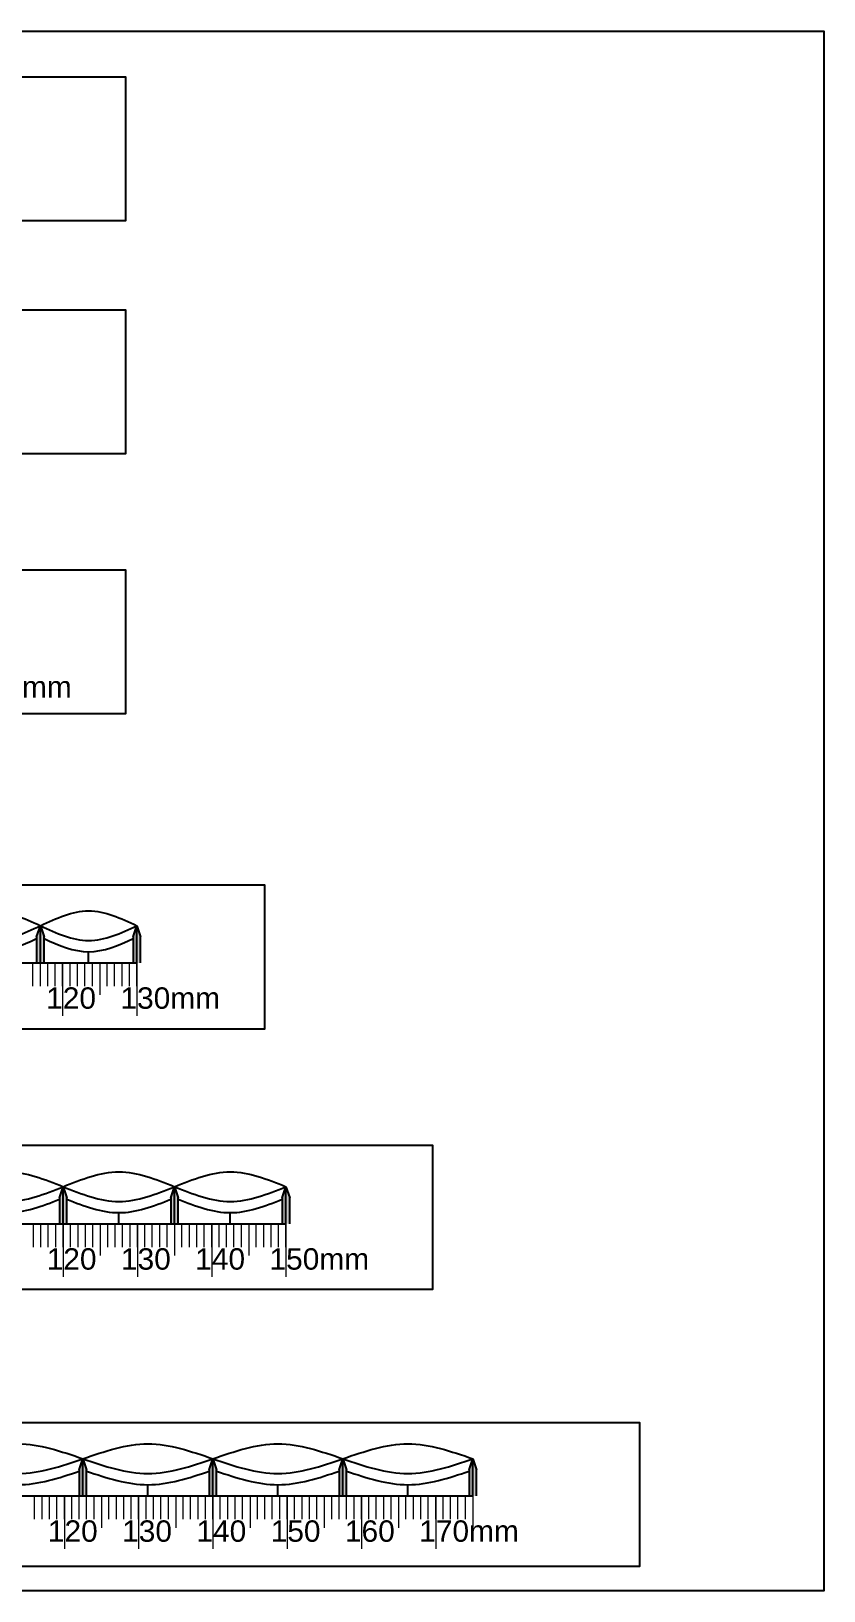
# Model space of a CAD drawing. Header units: millimetres. Extents: x 10828 to 12582, y 10200 to 11457.
# Drawn here: x 12475.2 to 12581.9, y 11022.1 to 11232.1 of the extents above; entities that cross this region are included whole.
import ezdxf

# ---------------------------------------------------------------- set-up
doc = ezdxf.new("R2010")
doc.units = ezdxf.units.MM
doc.layers.add('BTONG', color=250, linetype='Continuous', lineweight=30)
doc.layers.add('VATLIEU', color=250, linetype='Continuous', lineweight=5)
doc.layers.add('GHICHU', color=7, linetype='Continuous')
doc.styles.add('VN-DIM', font='')
doc.styles.get('VN-DIM').set_extended_font_data('VNI-Helve')

msp = doc.modelspace()

# ---------------------------------------------------------------- hatches: boundary and pattern name
h = msp.add_hatch(color=3)
h.dxf.hatch_style = 1
h.paths.add_polyline_path([(12489.91, 11110.18), (12489.41, 11111.68), (12489.41, 11106.68), (12489.91, 11106.68)])
h.paths.add_polyline_path([(12489.41, 11111.68), (12488.91, 11110.18), (12488.91, 11106.68), (12489.41, 11106.68)])
h.paths.add_polyline_path([(12476.41, 11111.68), (12475.91, 11110.18), (12475.91, 11106.68), (12476.41, 11106.68)])
h.paths.add_polyline_path([(12476.91, 11110.18), (12476.41, 11111.68), (12476.41, 11106.68), (12476.91, 11106.68)])
h.paths.add_polyline_path([(12463.9, 11110.08), (12463.41, 11111.68), (12463.41, 11106.68), (12463.9, 11106.68)])
h = msp.add_hatch(color=3)
h.dxf.hatch_style = 1
h.paths.add_polyline_path([(12449.98, 11075.04), (12449.48, 11076.54), (12449.48, 11071.54), (12449.98, 11071.54)])
edge = h.paths.add_edge_path()
edge.add_line((12464.48, 11075.04), (12464.47, 11075.04))
edge.add_spline(control_points=[(12464.47, 11075.04), (12464.47, 11075.04), (12464.47, 11075.04), (12464.48, 11075.04)], knot_values=[15.51844, 15.51844, 15.51844, 15.51844, 15.524175, 15.524175, 15.524175, 15.524175], degree=3, periodic=0)
edge.add_line((12464.48, 11075.04), (12464.48, 11076.54))
edge.add_line((12464.48, 11076.54), (12463.98, 11075.04))
edge.add_line((12463.98, 11075.04), (12463.98, 11071.54))
edge.add_line((12463.98, 11071.54), (12464.48, 11071.54))
edge.add_line((12464.48, 11071.54), (12464.48, 11075.04))
edge = h.paths.add_edge_path()
edge.add_line((12464.98, 11075.04), (12464.48, 11076.54))
edge.add_line((12464.48, 11076.54), (12464.48, 11075.04))
edge.add_spline(control_points=[(12464.48, 11075.04), (12464.48, 11075.04), (12464.48, 11075.04), (12464.48, 11075.04)], knot_values=[0, 0, 0, 0, 0.005735, 0.005735, 0.005735, 0.005735], degree=3, periodic=0)
edge.add_line((12464.48, 11075.04), (12464.48, 11075.04))
edge.add_line((12464.48, 11075.04), (12464.48, 11071.54))
edge.add_line((12464.48, 11071.54), (12464.98, 11071.54))
edge.add_line((12464.98, 11071.54), (12464.98, 11075.04))
h.paths.add_polyline_path([(12479.48, 11076.54), (12478.98, 11075.04), (12478.98, 11071.54), (12479.48, 11071.54)])
h.paths.add_polyline_path([(12479.98, 11075.04), (12479.48, 11076.54), (12479.48, 11071.54), (12479.98, 11071.54)])
h = msp.add_hatch(color=3)
h.dxf.hatch_style = 1
h.paths.add_polyline_path([(12479.98, 11075.04), (12479.48, 11076.54), (12479.48, 11071.54), (12479.98, 11071.54)])
edge = h.paths.add_edge_path()
edge.add_line((12494.48, 11075.04), (12494.47, 11075.04))
edge.add_spline(control_points=[(12494.47, 11075.04), (12494.47, 11075.04), (12494.47, 11075.04), (12494.48, 11075.04)], knot_values=[15.51844, 15.51844, 15.51844, 15.51844, 15.524175, 15.524175, 15.524175, 15.524175], degree=3, periodic=0)
edge.add_line((12494.48, 11075.04), (12494.48, 11076.54))
edge.add_line((12494.48, 11076.54), (12493.98, 11075.04))
edge.add_line((12493.98, 11075.04), (12493.98, 11071.54))
edge.add_line((12493.98, 11071.54), (12494.48, 11071.54))
edge.add_line((12494.48, 11071.54), (12494.48, 11075.04))
edge = h.paths.add_edge_path()
edge.add_line((12494.98, 11075.04), (12494.48, 11076.54))
edge.add_line((12494.48, 11076.54), (12494.48, 11075.04))
edge.add_spline(control_points=[(12494.48, 11075.04), (12494.48, 11075.04), (12494.48, 11075.04), (12494.48, 11075.04)], knot_values=[0, 0, 0, 0, 0.005735, 0.005735, 0.005735, 0.005735], degree=3, periodic=0)
edge.add_line((12494.48, 11075.04), (12494.48, 11075.04))
edge.add_line((12494.48, 11075.04), (12494.48, 11071.54))
edge.add_line((12494.48, 11071.54), (12494.98, 11071.54))
edge.add_line((12494.98, 11071.54), (12494.98, 11075.04))
h.paths.add_polyline_path([(12509.48, 11076.54), (12508.98, 11075.04), (12508.98, 11071.54), (12509.48, 11071.54)])
h.paths.add_polyline_path([(12509.98, 11075.04), (12509.48, 11076.54), (12509.48, 11071.54), (12509.98, 11071.54)])
h = msp.add_hatch(color=3)
h.dxf.hatch_style = 1
h.paths.add_polyline_path([(12465.14, 11038.41), (12464.64, 11039.91), (12464.64, 11034.91), (12465.14, 11034.91)])
h.paths.add_polyline_path([(12482.64, 11038.41), (12482.14, 11039.91), (12482.14, 11034.91), (12482.64, 11034.91)])
h.paths.add_polyline_path([(12482.14, 11039.91), (12481.64, 11038.41), (12481.64, 11034.91), (12482.14, 11034.91)])
h.paths.add_polyline_path([(12499.64, 11039.91), (12499.14, 11038.41), (12499.14, 11034.91), (12499.64, 11034.91)])
h.paths.add_polyline_path([(12500.14, 11038.41), (12499.64, 11039.91), (12499.64, 11034.91), (12500.14, 11034.91)])
h = msp.add_hatch(color=3)
h.dxf.hatch_style = 1
h.paths.add_polyline_path([(12500.14, 11038.41), (12499.64, 11039.91), (12499.64, 11034.91), (12500.14, 11034.91)])
h.paths.add_polyline_path([(12517.64, 11038.41), (12517.14, 11039.91), (12517.14, 11034.91), (12517.64, 11034.91)])
h.paths.add_polyline_path([(12517.14, 11039.91), (12516.64, 11038.41), (12516.64, 11034.91), (12517.14, 11034.91)])
h.paths.add_polyline_path([(12534.64, 11039.91), (12534.14, 11038.41), (12534.14, 11034.91), (12534.64, 11034.91)])
h.paths.add_polyline_path([(12535.14, 11038.41), (12534.64, 11039.91), (12534.64, 11034.91), (12535.14, 11034.91)])

# ---------------------------------------------------------------- linework, layer by layer
for p, q in [((12475.91, 11110.18), (12476.41, 11111.68)), ((12476.41, 11106.68), (12476.41, 11111.68)), ((12476.41, 11111.68), (12476.91, 11110.18)), ((12488.91, 11110.18), (12489.41, 11111.68)), ((12489.41, 11106.68), (12489.41, 11111.68)), ((12489.41, 11111.68), (12489.91, 11110.18)), ((12475.91, 11110.18), (12475.91, 11106.68)), ((12476.91, 11106.68), (12476.91, 11110.18)), ((12488.91, 11110.18), (12488.91, 11106.68)), ((12489.91, 11106.68), (12489.91, 11110.18)), ((12478.98, 11075.04), (12479.48, 11076.54)), ((12479.48, 11071.54), (12479.48, 11076.54)), ((12479.48, 11076.54), (12479.98, 11075.04)), ((12493.98, 11075.04), (12494.48, 11076.54)), ((12494.48, 11071.54), (12494.48, 11076.54)), ((12494.48, 11076.54), (12494.98, 11075.04)), ((12508.98, 11075.04), (12509.48, 11076.54)), ((12509.48, 11071.54), (12509.48, 11076.54)), ((12509.48, 11076.54), (12509.98, 11075.04)), ((12478.98, 11075.04), (12478.98, 11071.54)), ((12479.98, 11071.54), (12479.98, 11075.04)), ((12493.98, 11075.04), (12493.98, 11071.54)), ((12494.48, 11075.04), (12494.47, 11075.04)), ((12494.98, 11071.54), (12494.98, 11075.04)), ((12508.98, 11075.04), (12508.98, 11071.54)), ((12509.98, 11071.54), (12509.98, 11075.04)), ((12481.64, 11038.41), (12482.14, 11039.91)), ((12482.14, 11034.91), (12482.14, 11039.91)), ((12482.14, 11039.91), (12482.64, 11038.41)), ((12499.14, 11038.41), (12499.64, 11039.91)), ((12499.64, 11034.91), (12499.64, 11039.91)), ((12499.64, 11039.91), (12500.14, 11038.41)), ((12516.64, 11038.41), (12517.14, 11039.91)), ((12517.14, 11034.91), (12517.14, 11039.91)), ((12517.14, 11039.91), (12517.64, 11038.41)), ((12534.14, 11038.41), (12534.64, 11039.91)), ((12534.64, 11034.91), (12534.64, 11039.91)), ((12534.64, 11039.91), (12535.14, 11038.41)), ((12481.64, 11038.41), (12481.64, 11034.91)), ((12482.64, 11034.91), (12482.64, 11038.41)), ((12499.14, 11038.41), (12499.14, 11034.91)), ((12500.14, 11034.91), (12500.14, 11038.41)), ((12516.64, 11038.41), (12516.64, 11034.91)), ((12517.64, 11034.91), (12517.64, 11038.41)), ((12534.14, 11038.41), (12534.14, 11034.91)), ((12535.14, 11034.91), (12535.14, 11038.41))]:
    msp.add_line(p, q)
at = {"color": 1}
for p, q in [((12482.91, 11106.68), (12482.91, 11108.18)), ((12486.98, 11071.54), (12486.98, 11073.04)), ((12501.98, 11071.54), (12501.98, 11073.04)), ((12490.89, 11034.91), (12490.89, 11036.41)), ((12508.39, 11034.91), (12508.39, 11036.41)), ((12525.89, 11034.91), (12525.89, 11036.41))]:
    msp.add_line(p, q, dxfattribs=at)
at = {"color": 0}
for p, q in [((12359.41, 11106.68), (12489.41, 11106.68)), ((12359.48, 11071.54), (12509.48, 11071.54)), ((12359.64, 11034.91), (12534.64, 11034.91))]:
    msp.add_line(p, q, dxfattribs=at)
for points in [[(12284.9, 11232.13), (12581.9, 11232.13), (12581.9, 11022.13), (12284.9, 11022.13)], [(12300.02, 11226), (12487.89, 11226), (12487.89, 11206.58), (12300.02, 11206.58)], [(12300.02, 11194.62), (12487.89, 11194.62), (12487.89, 11175.21), (12300.02, 11175.21)], [(12300.02, 11159.6), (12487.89, 11159.6), (12487.89, 11140.19), (12300.02, 11140.19)], [(12300.02, 11117.17), (12506.57, 11117.17), (12506.57, 11097.75), (12300.02, 11097.75)], [(12300.02, 11082.11), (12529.23, 11082.11), (12529.23, 11062.7), (12300.02, 11062.7)], [(12300.02, 11044.79), (12557.1, 11044.79), (12557.1, 11025.38), (12300.02, 11025.38)]]:
    msp.add_lwpolyline(points, close=True)
at = {"color": 5}
for points in [[(12463.41, 11111.68), (12469.91, 11113.68), (12476.41, 11111.68)], [(12476.41, 11111.68), (12482.91, 11109.68), (12489.41, 11111.68)], [(12479.48, 11076.54), (12486.98, 11078.54), (12494.48, 11076.54)], [(12464.48, 11076.54), (12471.98, 11074.54), (12479.48, 11076.54)], [(12494.48, 11076.54), (12501.98, 11074.54), (12509.48, 11076.54)], [(12464.64, 11039.91), (12473.39, 11041.91), (12482.14, 11039.91)], [(12499.64, 11039.91), (12508.39, 11041.91), (12517.14, 11039.91)], [(12482.14, 11039.91), (12490.89, 11037.91), (12499.64, 11039.91)], [(12517.14, 11039.91), (12525.89, 11037.91), (12534.64, 11039.91)]]:
    msp.add_spline(points, degree=3, dxfattribs=at)
at = {"color": 6}
for points in [[(12476.41, 11111.68), (12482.91, 11113.68), (12489.41, 11111.68)], [(12463.41, 11111.68), (12469.91, 11109.68), (12476.41, 11111.68)], [(12464.48, 11076.54), (12471.98, 11078.54), (12479.48, 11076.54)], [(12494.48, 11076.54), (12501.98, 11078.54), (12509.48, 11076.54)], [(12479.48, 11076.54), (12486.98, 11074.54), (12494.48, 11076.54)], [(12482.14, 11039.91), (12490.89, 11041.91), (12499.64, 11039.91)], [(12517.14, 11039.91), (12525.89, 11041.91), (12534.64, 11039.91)], [(12464.64, 11039.91), (12473.39, 11037.91), (12482.14, 11039.91)], [(12499.64, 11039.91), (12508.39, 11037.91), (12517.14, 11039.91)]]:
    msp.add_spline(points, degree=3, dxfattribs=at)
at = {"color": 1}
for points, knots in [([(12463.9, 11109.95), (12465.9, 11109.03), (12469.9, 11107.32), (12473.91, 11109.03), (12475.91, 11109.95)], [0.513164, 0.513164, 0.513164, 0.513164, 6.800735, 13.078337, 13.078337, 13.078337, 13.078337]), ([(12464.98, 11074.85), (12467.31, 11073.92), (12471.98, 11072.17), (12476.64, 11073.92), (12478.98, 11074.85)], [0.517467, 0.517467, 0.517467, 0.517467, 7.762087, 15.006702, 15.006702, 15.006702, 15.006702]), ([(12479.98, 11074.85), (12482.31, 11073.92), (12486.98, 11072.17), (12491.64, 11073.92), (12493.98, 11074.85)], [0.517472, 0.517472, 0.517472, 0.517472, 7.762087, 15.006697, 15.006697, 15.006697, 15.006697]), ([(12494.98, 11074.85), (12497.31, 11073.92), (12501.98, 11072.17), (12506.64, 11073.92), (12508.98, 11074.85)], [0.517467, 0.517467, 0.517467, 0.517467, 7.762087, 15.006702, 15.006702, 15.006702, 15.006702])]:
    msp.add_open_spline(points, degree=3, knots=knots, dxfattribs=at)
for points in [[(12476.91, 11109.95), (12478.91, 11109.03), (12482.91, 11107.32), (12486.91, 11109.03), (12488.91, 11109.95)], [(12494.47, 11075.04), (12494.47, 11075.04), (12494.47, 11075.04), (12494.48, 11075.04)], [(12494.48, 11075.04), (12494.48, 11075.04), (12494.48, 11075.04), (12494.48, 11075.04)], [(12465.14, 11038.24), (12467.89, 11037.3), (12473.39, 11035.52), (12478.89, 11037.3), (12481.64, 11038.24)], [(12482.64, 11038.24), (12485.39, 11037.3), (12490.89, 11035.52), (12496.39, 11037.3), (12499.14, 11038.24)], [(12500.14, 11038.24), (12502.89, 11037.3), (12508.39, 11035.52), (12513.89, 11037.3), (12516.64, 11038.24)], [(12517.64, 11038.24), (12520.39, 11037.3), (12525.89, 11035.52), (12531.39, 11037.3), (12534.14, 11038.24)]]:
    msp.add_open_spline(points, degree=3, dxfattribs=at)
at = {"layer": 'BTONG', "color": 0, "linetype": 'ByBlock', "lineweight": 13, "ltscale": 0.13}
for p, q in [((12475.41, 11103.55), (12475.41, 11106.68)), ((12476.41, 11103.55), (12476.41, 11106.68)), ((12477.41, 11103.55), (12477.41, 11106.68)), ((12478.41, 11103.55), (12478.41, 11106.68)), ((12479.41, 11103.55), (12479.41, 11106.68)), ((12480.41, 11103.55), (12480.41, 11106.68)), ((12481.41, 11103.55), (12481.41, 11106.68)), ((12482.41, 11103.55), (12482.41, 11106.68)), ((12483.41, 11103.55), (12483.41, 11106.68)), ((12484.41, 11106.68), (12484.41, 11102.39)), ((12485.41, 11103.55), (12485.41, 11106.68)), ((12486.41, 11103.55), (12486.41, 11106.68)), ((12487.41, 11103.55), (12487.41, 11106.68)), ((12488.41, 11103.55), (12488.41, 11106.68)), ((12489.41, 11103.55), (12489.41, 11106.68)), ((12475.48, 11068.42), (12475.48, 11071.54)), ((12476.48, 11068.42), (12476.48, 11071.54)), ((12477.48, 11068.42), (12477.48, 11071.54)), ((12478.48, 11068.42), (12478.48, 11071.54)), ((12479.48, 11068.42), (12479.48, 11071.54)), ((12480.48, 11068.42), (12480.48, 11071.54)), ((12481.48, 11068.42), (12481.48, 11071.54)), ((12482.48, 11068.42), (12482.48, 11071.54)), ((12483.48, 11068.42), (12483.48, 11071.54)), ((12484.48, 11071.54), (12484.48, 11067.26)), ((12485.48, 11068.42), (12485.48, 11071.54)), ((12486.48, 11068.42), (12486.48, 11071.54)), ((12487.48, 11068.42), (12487.48, 11071.54)), ((12488.48, 11068.42), (12488.48, 11071.54)), ((12489.48, 11068.42), (12489.48, 11071.54)), ((12490.48, 11068.42), (12490.48, 11071.54)), ((12491.48, 11068.42), (12491.48, 11071.54)), ((12492.48, 11068.42), (12492.48, 11071.54)), ((12493.48, 11068.42), (12493.48, 11071.54)), ((12494.48, 11071.54), (12494.48, 11067.26)), ((12495.48, 11068.42), (12495.48, 11071.54)), ((12496.48, 11068.42), (12496.48, 11071.54)), ((12497.48, 11068.42), (12497.48, 11071.54)), ((12498.48, 11068.42), (12498.48, 11071.54)), ((12499.48, 11068.42), (12499.48, 11071.54)), ((12500.48, 11068.42), (12500.48, 11071.54)), ((12501.48, 11068.42), (12501.48, 11071.54)), ((12502.48, 11068.42), (12502.48, 11071.54)), ((12503.48, 11068.42), (12503.48, 11071.54)), ((12504.48, 11071.54), (12504.48, 11067.26)), ((12505.48, 11068.42), (12505.48, 11071.54)), ((12506.48, 11068.42), (12506.48, 11071.54)), ((12507.48, 11068.42), (12507.48, 11071.54)), ((12508.48, 11068.42), (12508.48, 11071.54)), ((12509.48, 11068.42), (12509.48, 11071.54)), ((12475.64, 11031.78), (12475.64, 11034.91)), ((12476.64, 11031.78), (12476.64, 11034.91)), ((12477.64, 11031.78), (12477.64, 11034.91)), ((12478.64, 11031.78), (12478.64, 11034.91)), ((12479.64, 11031.78), (12479.64, 11034.91)), ((12480.64, 11031.78), (12480.64, 11034.91)), ((12481.64, 11031.78), (12481.64, 11034.91)), ((12482.64, 11031.78), (12482.64, 11034.91)), ((12483.64, 11031.78), (12483.64, 11034.91)), ((12484.64, 11034.91), (12484.64, 11030.62)), ((12485.64, 11031.78), (12485.64, 11034.91)), ((12486.64, 11031.78), (12486.64, 11034.91)), ((12487.64, 11031.78), (12487.64, 11034.91)), ((12488.64, 11031.78), (12488.64, 11034.91)), ((12489.64, 11031.78), (12489.64, 11034.91)), ((12490.64, 11031.78), (12490.64, 11034.91)), ((12491.64, 11031.78), (12491.64, 11034.91)), ((12492.64, 11031.78), (12492.64, 11034.91)), ((12493.64, 11031.78), (12493.64, 11034.91)), ((12494.64, 11034.91), (12494.64, 11030.62)), ((12495.64, 11031.78), (12495.64, 11034.91)), ((12496.64, 11031.78), (12496.64, 11034.91)), ((12497.64, 11031.78), (12497.64, 11034.91)), ((12498.64, 11031.78), (12498.64, 11034.91)), ((12499.64, 11031.78), (12499.64, 11034.91)), ((12500.64, 11031.78), (12500.64, 11034.91)), ((12501.64, 11031.78), (12501.64, 11034.91)), ((12502.64, 11031.78), (12502.64, 11034.91)), ((12503.64, 11031.78), (12503.64, 11034.91)), ((12504.64, 11034.91), (12504.64, 11030.62)), ((12505.64, 11031.78), (12505.64, 11034.91)), ((12506.64, 11031.78), (12506.64, 11034.91)), ((12507.64, 11031.78), (12507.64, 11034.91)), ((12508.64, 11031.78), (12508.64, 11034.91)), ((12509.64, 11031.78), (12509.64, 11034.91)), ((12510.64, 11031.78), (12510.64, 11034.91)), ((12511.64, 11031.78), (12511.64, 11034.91)), ((12512.64, 11031.78), (12512.64, 11034.91)), ((12513.64, 11031.78), (12513.64, 11034.91)), ((12514.64, 11034.91), (12514.64, 11030.62)), ((12515.64, 11031.78), (12515.64, 11034.91)), ((12516.64, 11031.78), (12516.64, 11034.91)), ((12517.64, 11031.78), (12517.64, 11034.91)), ((12518.64, 11031.78), (12518.64, 11034.91)), ((12519.64, 11031.78), (12519.64, 11034.91)), ((12520.64, 11031.78), (12520.64, 11034.91)), ((12521.64, 11031.78), (12521.64, 11034.91)), ((12522.64, 11031.78), (12522.64, 11034.91)), ((12523.64, 11031.78), (12523.64, 11034.91)), ((12524.64, 11034.91), (12524.64, 11030.62)), ((12525.64, 11031.78), (12525.64, 11034.91)), ((12526.64, 11031.78), (12526.64, 11034.91)), ((12527.64, 11031.78), (12527.64, 11034.91)), ((12528.64, 11031.78), (12528.64, 11034.91)), ((12529.64, 11031.78), (12529.64, 11034.91)), ((12530.64, 11031.78), (12530.64, 11034.91)), ((12531.64, 11031.78), (12531.64, 11034.91)), ((12532.64, 11031.78), (12532.64, 11034.91)), ((12533.64, 11031.78), (12533.64, 11034.91)), ((12534.64, 11034.91), (12534.64, 11030.62))]:
    msp.add_line(p, q, dxfattribs=at)
at = {"layer": 'VATLIEU', "color": 4, "linetype": 'ByBlock', "lineweight": 13, "ltscale": 0.13}
for p, q in [((12479.41, 11106.68), (12479.41, 11099.55)), ((12489.41, 11106.68), (12489.41, 11099.55)), ((12479.48, 11071.54), (12479.48, 11064.42)), ((12489.48, 11071.54), (12489.48, 11064.42)), ((12499.48, 11071.54), (12499.48, 11064.42)), ((12509.48, 11071.54), (12509.48, 11064.42)), ((12479.64, 11034.91), (12479.64, 11027.78)), ((12489.64, 11034.91), (12489.64, 11027.78)), ((12499.64, 11034.91), (12499.64, 11027.78)), ((12509.64, 11034.91), (12509.64, 11027.78)), ((12519.64, 11034.91), (12519.64, 11027.78)), ((12529.64, 11034.91), (12529.64, 11027.78))]:
    msp.add_line(p, q, dxfattribs=at)

# ---------------------------------------------------------------- texts
at = {"layer": 'GHICHU', "char_height": 2.88, "attachment_point": 1, "style": 'VN-DIM'}
for s, insert in [('110mm', (12467.22, 11145.28)), ('120', (12477.19, 11103.38)), ('130mm', (12487.19, 11103.38)), ('120', (12477.26, 11068.25)), ('130', (12487.26, 11068.25)), ('140', (12497.26, 11068.25)), ('150mm', (12507.26, 11068.25)), ('120', (12477.42, 11031.61)), ('130', (12487.42, 11031.61)), ('140', (12497.42, 11031.61)), ('150', (12507.42, 11031.61)), ('160', (12517.42, 11031.61)), ('170mm', (12527.42, 11031.61))]:
    msp.add_mtext(s, dxfattribs=dict(at, insert=insert))

doc.saveas('drawing.dxf')
